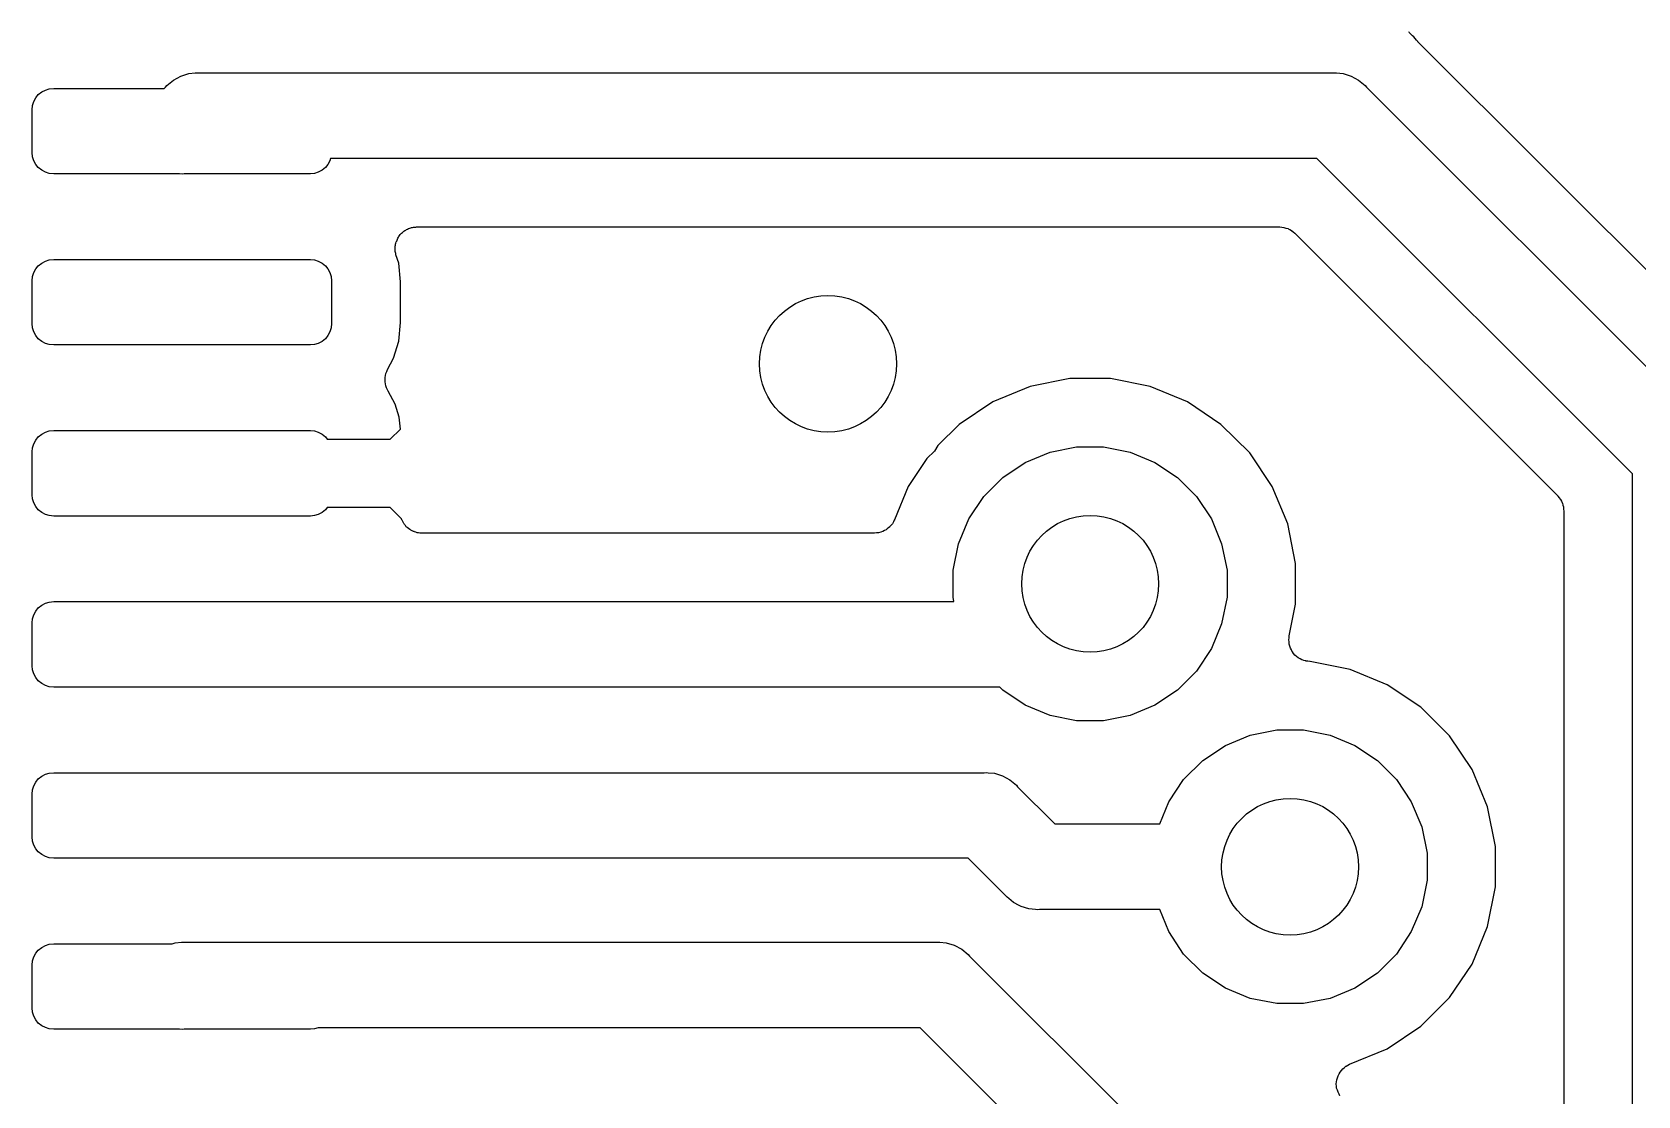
# Model space of a CAD drawing. Extents: x 113.2 to 188.8, y -123.8 to -78.2.
# Drawn here: x 159.4 to 164.091, y -93.47 to -90.361 of the extents above; entities that cross this region are included whole.
import ezdxf

# ---------------------------------------------------------------- set-up
doc = ezdxf.new("R2010")
doc.units = 0
doc.layers.add('BLACK', color=7, linetype='CONTINUOUS')

msp = doc.modelspace()

# ---------------------------------------------------------------- linework, layer by layer
at = {"layer": 'BLACK', "linetype": 'CONTINUOUS'}
for p, q in [((163.423, -90.3621), (163.422, -90.3596)), ((163.426, -90.3644), (163.423, -90.3621)), ((163.428, -90.3668), (163.426, -90.3644)), ((163.43, -90.3687), (163.428, -90.3668)), ((163.432, -90.3709), (163.43, -90.3687)), ((163.433, -90.3714), (163.432, -90.3709)), ((163.436, -90.3741), (163.433, -90.3714)), ((163.444, -90.3841), (163.436, -90.3741)), ((163.446, -90.386), (163.444, -90.3841)), ((163.448, -90.388), (163.446, -90.386)), ((163.448, -90.3887), (163.448, -90.388)), ((164.246, -91.1861), (163.448, -90.3887)), ((159.813, -90.5006), (159.834, -90.489)), ((159.834, -90.489), (159.858, -90.4818)), ((159.858, -90.4818), (159.876, -90.48)), ((159.876, -90.48), (159.882, -90.4794)), ((159.876, -90.48), (159.876, -90.48)), ((159.882, -90.4794), (159.889, -90.48)), ((159.889, -90.48), (163.199, -90.48)), ((163.199, -90.48), (163.205, -90.4794)), ((163.205, -90.4794), (163.211, -90.48)), ((163.211, -90.48), (163.211, -90.48)), ((163.211, -90.48), (163.23, -90.4818)), ((163.23, -90.4818), (163.253, -90.489)), ((163.253, -90.489), (163.275, -90.5006)), ((159.418, -90.5433), (159.428, -90.5355)), ((159.428, -90.5355), (159.439, -90.5298)), ((159.439, -90.5298), (159.45, -90.5262)), ((159.45, -90.5262), (159.463, -90.525)), ((159.463, -90.525), (159.786, -90.525)), ((159.786, -90.525), (159.79, -90.521)), ((159.79, -90.521), (159.794, -90.5162)), ((159.794, -90.5162), (159.813, -90.5006)), ((163.275, -90.5006), (163.294, -90.5162)), ((163.294, -90.5162), (163.298, -90.521)), ((163.298, -90.521), (164.284, -91.5073)), ((159.4, -90.5875), (159.401, -90.5753)), ((159.401, -90.5753), (159.405, -90.5636)), ((159.405, -90.5636), (159.411, -90.5528)), ((159.411, -90.5528), (159.418, -90.5433)), ((159.4, -90.7125), (159.4, -90.5875)), ((159.401, -90.7247), (159.4, -90.7125)), ((159.405, -90.7364), (159.401, -90.7247)), ((159.411, -90.7472), (159.405, -90.7364)), ((159.418, -90.7567), (159.411, -90.7472)), ((159.428, -90.7645), (159.418, -90.7567)), ((159.439, -90.7702), (159.428, -90.7645)), ((159.45, -90.7738), (159.439, -90.7702)), ((160.236, -90.7702), (160.225, -90.7738)), ((160.247, -90.7645), (160.236, -90.7702)), ((160.257, -90.7567), (160.247, -90.7645)), ((160.264, -90.7472), (160.257, -90.7567)), ((160.27, -90.7364), (160.264, -90.7472)), ((160.272, -90.73), (160.27, -90.7364)), ((163.153, -90.73), (160.272, -90.73)), ((164.075, -91.6518), (163.153, -90.73)), ((159.463, -90.775), (159.45, -90.7738)), ((159.831, -90.775), (159.463, -90.775)), ((159.838, -90.7756), (159.831, -90.775)), ((159.844, -90.775), (159.838, -90.7756)), ((160.213, -90.775), (159.844, -90.775)), ((160.225, -90.7738), (160.213, -90.775)), ((160.47, -90.9603), (160.471, -90.9577)), ((160.471, -90.9577), (160.473, -90.9552)), ((160.473, -90.9552), (160.475, -90.9525)), ((160.475, -90.9525), (160.477, -90.9505)), ((160.477, -90.9505), (160.479, -90.9483)), ((160.479, -90.9483), (160.482, -90.9462)), ((160.482, -90.9462), (160.484, -90.9439)), ((160.484, -90.9439), (160.486, -90.9423)), ((160.486, -90.9423), (160.489, -90.9405)), ((160.489, -90.9405), (160.492, -90.939)), ((160.492, -90.939), (160.494, -90.9372)), ((160.494, -90.9372), (160.497, -90.9361)), ((160.497, -90.9361), (160.5, -90.9348)), ((160.5, -90.9348), (160.503, -90.9338)), ((160.503, -90.9338), (160.506, -90.9326)), ((160.506, -90.9326), (160.508, -90.932)), ((160.508, -90.932), (160.511, -90.9312)), ((160.511, -90.9312), (160.514, -90.9309)), ((160.514, -90.9309), (160.518, -90.9303)), ((160.518, -90.9303), (160.521, -90.9303)), ((160.521, -90.9303), (160.523, -90.93)), ((160.523, -90.93), (163.044, -90.93)), ((163.044, -90.93), (163.045, -90.93)), ((163.045, -90.93), (163.045, -90.93)), ((163.045, -90.93), (163.045, -90.93)), ((163.045, -90.93), (163.045, -90.93)), ((163.045, -90.93), (163.051, -90.9307)), ((163.051, -90.9307), (163.057, -90.9312)), ((163.057, -90.9312), (163.057, -90.9313)), ((163.057, -90.9313), (163.057, -90.9314)), ((163.057, -90.9314), (163.063, -90.9331)), ((163.063, -90.9331), (163.069, -90.9348)), ((163.069, -90.9348), (163.069, -90.935)), ((163.069, -90.935), (163.069, -90.9351)), ((163.069, -90.9351), (163.074, -90.9379)), ((163.074, -90.9379), (163.079, -90.9406)), ((163.079, -90.9406), (163.08, -90.9408)), ((163.08, -90.9408), (163.08, -90.941)), ((163.08, -90.941), (163.084, -90.9447)), ((163.084, -90.9447), (163.089, -90.9484)), ((163.089, -90.9484), (163.857, -91.7162)), ((160.461, -90.9859), (160.462, -90.9831)), ((160.461, -90.9892), (160.461, -90.9859)), ((160.461, -90.9924), (160.461, -90.9892)), ((160.461, -90.9953), (160.461, -90.9924)), ((160.461, -90.9982), (160.461, -90.9953)), ((160.461, -91.0014), (160.461, -90.9982)), ((160.462, -91.0046), (160.461, -91.0014)), ((160.462, -90.9802), (160.463, -90.9771)), ((160.462, -90.9831), (160.462, -90.9802)), ((160.463, -91.0074), (160.462, -91.0046)), ((160.463, -90.9771), (160.464, -90.9739)), ((160.464, -90.9739), (160.465, -90.9713)), ((160.465, -90.9713), (160.466, -90.9685)), ((160.466, -90.9685), (160.467, -90.9656)), ((160.467, -90.9656), (160.468, -90.9627)), ((160.468, -90.9627), (160.47, -90.9603)), ((159.411, -91.0528), (159.418, -91.0433)), ((159.418, -91.0433), (159.428, -91.0355)), ((159.428, -91.0355), (159.439, -91.0298)), ((159.439, -91.0298), (159.45, -91.0262)), ((159.45, -91.0262), (159.463, -91.025)), ((159.463, -91.025), (160.213, -91.025)), ((160.213, -91.025), (160.225, -91.0262)), ((160.225, -91.0262), (160.236, -91.0298)), ((160.236, -91.0298), (160.247, -91.0355)), ((160.247, -91.0355), (160.257, -91.0433)), ((160.257, -91.0433), (160.264, -91.0528)), ((160.463, -91.0103), (160.463, -91.0074)), ((160.463, -91.0111), (160.463, -91.0103)), ((160.471, -91.0361), (160.463, -91.0111)), ((160.476, -91.0906), (160.471, -91.0361)), ((159.4, -91.0875), (159.401, -91.0753)), ((159.4, -91.2125), (159.4, -91.0875)), ((159.401, -91.0753), (159.405, -91.0636)), ((159.405, -91.0636), (159.411, -91.0528)), ((160.264, -91.0528), (160.27, -91.0636)), ((160.27, -91.0636), (160.274, -91.0753)), ((160.274, -91.0753), (160.275, -91.0875)), ((160.275, -91.0875), (160.275, -91.2125)), ((160.476, -91.2094), (160.476, -91.0906)), ((159.401, -91.2247), (159.4, -91.2125)), ((159.405, -91.2364), (159.401, -91.2247)), ((159.411, -91.2472), (159.405, -91.2364)), ((160.27, -91.2364), (160.264, -91.2472)), ((160.274, -91.2247), (160.27, -91.2364)), ((160.275, -91.2125), (160.274, -91.2247)), ((160.471, -91.2639), (160.476, -91.2094)), ((159.418, -91.2567), (159.411, -91.2472)), ((159.428, -91.2645), (159.418, -91.2567)), ((159.439, -91.2702), (159.428, -91.2645)), ((159.45, -91.2738), (159.439, -91.2702)), ((159.463, -91.275), (159.45, -91.2738)), ((160.213, -91.275), (159.463, -91.275)), ((160.225, -91.2738), (160.213, -91.275)), ((160.236, -91.2702), (160.225, -91.2738)), ((160.247, -91.2645), (160.236, -91.2702)), ((160.257, -91.2567), (160.247, -91.2645)), ((160.264, -91.2472), (160.257, -91.2567)), ((160.456, -91.3133), (160.471, -91.2639)), ((160.438, -91.3471), (160.456, -91.3133)), ((160.431, -91.3699), (160.432, -91.3642)), ((160.431, -91.3701), (160.431, -91.3699)), ((160.431, -91.3704), (160.431, -91.3701)), ((160.431, -91.3762), (160.431, -91.3704)), ((160.431, -91.3821), (160.431, -91.3762)), ((160.432, -91.3642), (160.433, -91.3584)), ((160.433, -91.3579), (160.436, -91.3525)), ((160.433, -91.3581), (160.433, -91.3579)), ((160.433, -91.3584), (160.433, -91.3581)), ((160.436, -91.3525), (160.438, -91.3471)), ((162.432, -91.373), (162.316, -91.3961)), ((162.55, -91.373), (162.432, -91.373)), ((162.666, -91.3961), (162.55, -91.373)), ((160.431, -91.3824), (160.431, -91.3821)), ((160.431, -91.3827), (160.431, -91.3824)), ((160.432, -91.3884), (160.431, -91.3827)), ((160.433, -91.3942), (160.432, -91.3884)), ((160.433, -91.3945), (160.433, -91.3942)), ((160.433, -91.3947), (160.433, -91.3945)), ((160.435, -91.4001), (160.433, -91.3947)), ((160.438, -91.4056), (160.435, -91.4001)), ((160.438, -91.4058), (160.438, -91.4056)), ((160.438, -91.4061), (160.438, -91.4058)), ((160.44, -91.4096), (160.438, -91.4061)), ((160.461, -91.4481), (160.44, -91.4096)), ((162.316, -91.3961), (162.207, -91.4413)), ((162.775, -91.4413), (162.666, -91.3961)), ((160.472, -91.4858), (160.461, -91.4481)), ((162.207, -91.4413), (162.108, -91.507)), ((162.873, -91.507), (162.775, -91.4413)), ((160.446, -91.55), (160.476, -91.5206)), ((160.476, -91.5206), (160.472, -91.4858)), ((162.108, -91.507), (162.046, -91.5689)), ((162.957, -91.5905), (162.873, -91.507)), ((159.401, -91.5753), (159.405, -91.5636)), ((159.405, -91.5636), (159.411, -91.5528)), ((159.411, -91.5528), (159.418, -91.5433)), ((159.418, -91.5433), (159.428, -91.5355)), ((159.428, -91.5355), (159.439, -91.5298)), ((159.439, -91.5298), (159.45, -91.5262)), ((159.45, -91.5262), (159.463, -91.525)), ((159.463, -91.525), (160.213, -91.525)), ((160.213, -91.525), (160.225, -91.5262)), ((160.225, -91.5262), (160.236, -91.5298)), ((160.236, -91.5298), (160.247, -91.5355)), ((160.247, -91.5355), (160.257, -91.5433)), ((160.257, -91.5433), (160.262, -91.55)), ((160.262, -91.55), (160.446, -91.55)), ((159.4, -91.5875), (159.401, -91.5753)), ((159.4, -91.7125), (159.4, -91.5875)), ((162.014, -91.6066), (161.959, -91.6888)), ((162.036, -91.585), (162.014, -91.6066)), ((162.046, -91.5689), (162.036, -91.585)), ((162.301, -91.6185), (162.374, -91.5884)), ((162.374, -91.5884), (162.451, -91.573)), ((162.451, -91.573), (162.53, -91.573)), ((162.53, -91.573), (162.608, -91.5884)), ((162.608, -91.5884), (162.68, -91.6185)), ((163.023, -91.6888), (162.957, -91.5905)), ((162.236, -91.6623), (162.301, -91.6185)), ((162.68, -91.6185), (162.746, -91.6623)), ((164.075, -94.3482), (164.075, -91.6518)), ((161.959, -91.6888), (161.919, -91.7862)), ((162.18, -91.718), (162.236, -91.6623)), ((162.746, -91.6623), (162.802, -91.718)), ((163.068, -91.798), (163.023, -91.6888)), ((159.401, -91.7247), (159.4, -91.7125)), ((159.405, -91.7364), (159.401, -91.7247)), ((159.411, -91.7472), (159.405, -91.7364)), ((159.418, -91.7567), (159.411, -91.7472)), ((160.262, -91.75), (160.257, -91.7567)), ((160.446, -91.75), (160.262, -91.75)), ((160.479, -91.7833), (160.446, -91.75)), ((162.136, -91.7835), (162.18, -91.718)), ((162.802, -91.718), (162.845, -91.7835)), ((163.857, -91.7162), (163.857, -91.7164)), ((163.857, -91.7164), (163.857, -91.7164)), ((163.857, -91.7164), (163.857, -91.7164)), ((163.857, -91.7164), (163.857, -91.7168)), ((163.857, -91.7168), (163.861, -91.7214)), ((163.861, -91.7214), (163.864, -91.7259)), ((163.864, -91.7259), (163.865, -91.7262)), ((163.865, -91.7262), (163.865, -91.7264)), ((163.865, -91.7264), (163.868, -91.7316)), ((163.868, -91.7316), (163.87, -91.7367)), ((163.87, -91.7367), (163.87, -91.737)), ((163.87, -91.737), (163.871, -91.7373)), ((163.871, -91.7373), (163.872, -91.7429)), ((163.872, -91.7429), (163.874, -91.7484)), ((163.874, -91.7484), (163.874, -91.7488)), ((163.874, -91.7488), (163.874, -91.7491)), ((163.874, -91.7491), (163.874, -91.7549)), ((163.874, -91.7549), (163.875, -91.7607)), ((159.428, -91.7645), (159.418, -91.7567)), ((159.439, -91.7702), (159.428, -91.7645)), ((159.45, -91.7738), (159.439, -91.7702)), ((159.463, -91.775), (159.45, -91.7738)), ((160.213, -91.775), (159.463, -91.775)), ((160.225, -91.7738), (160.213, -91.775)), ((160.236, -91.7702), (160.225, -91.7738)), ((160.247, -91.7645), (160.236, -91.7702)), ((160.257, -91.7567), (160.247, -91.7645)), ((160.48, -91.7857), (160.479, -91.7833)), ((160.481, -91.7875), (160.48, -91.7857)), ((160.482, -91.7894), (160.481, -91.7875)), ((160.484, -91.7929), (160.482, -91.7894)), ((160.486, -91.7966), (160.484, -91.7929)), ((160.487, -91.7981), (160.486, -91.7966)), ((160.488, -91.7999), (160.487, -91.7981)), ((160.491, -91.8029), (160.488, -91.7999)), ((161.909, -91.8023), (161.905, -91.8067)), ((161.913, -91.7977), (161.909, -91.8023)), ((161.916, -91.7922), (161.913, -91.7973)), ((161.913, -91.7973), (161.913, -91.7975)), ((161.913, -91.7975), (161.913, -91.7977)), ((161.918, -91.787), (161.916, -91.7922)), ((161.919, -91.7865), (161.918, -91.787)), ((161.919, -91.7862), (161.919, -91.7865)), ((161.919, -91.7865), (161.919, -91.7865)), ((161.919, -91.7865), (161.919, -91.7865)), ((162.106, -91.8563), (162.136, -91.7835)), ((162.845, -91.7835), (162.875, -91.8563)), ((163.091, -91.9139), (163.068, -91.798)), ((163.875, -91.7607), (163.875, -94.2393)), ((160.493, -91.8061), (160.491, -91.8029)), ((160.495, -91.8074), (160.493, -91.8061)), ((160.496, -91.8089), (160.495, -91.8074)), ((160.5, -91.8114), (160.496, -91.8089)), ((160.503, -91.814), (160.5, -91.8114)), ((160.505, -91.815), (160.503, -91.814)), ((160.506, -91.8162), (160.505, -91.815)), ((160.51, -91.8179), (160.506, -91.8162)), ((160.514, -91.8199), (160.51, -91.8179)), ((160.516, -91.8205), (160.514, -91.8199)), ((160.517, -91.8214), (160.516, -91.8205)), ((160.521, -91.8224), (160.517, -91.8214)), ((160.525, -91.8236), (160.521, -91.8224)), ((160.527, -91.8239), (160.525, -91.8236)), ((160.529, -91.8243), (160.527, -91.8239)), ((160.533, -91.8245), (160.529, -91.8243)), ((160.538, -91.825), (160.533, -91.8245)), ((161.861, -91.825), (160.538, -91.825)), ((160.538, -91.825), (160.538, -91.825)), ((161.867, -91.8244), (161.861, -91.825)), ((161.872, -91.8239), (161.867, -91.8244)), ((161.873, -91.8238), (161.872, -91.8239)), ((161.879, -91.8221), (161.873, -91.8238)), ((161.873, -91.8238), (161.873, -91.8238)), ((161.884, -91.8205), (161.879, -91.8221)), ((161.885, -91.8203), (161.884, -91.8203)), ((161.884, -91.8203), (161.884, -91.8205)), ((161.89, -91.8175), (161.885, -91.8203)), ((161.895, -91.8148), (161.89, -91.8175)), ((161.896, -91.8145), (161.895, -91.8146)), ((161.895, -91.8146), (161.895, -91.8148)), ((161.9, -91.8108), (161.896, -91.8145)), ((161.905, -91.8071), (161.9, -91.8108)), ((161.905, -91.8067), (161.905, -91.8069)), ((161.905, -91.8069), (161.905, -91.8071)), ((162.091, -91.9336), (162.106, -91.8563)), ((162.875, -91.8563), (162.891, -91.9336)), ((162.091, -92.0124), (162.091, -91.9336)), ((162.891, -91.9336), (162.891, -92.0124)), ((163.091, -92.0321), (163.091, -91.9139)), ((159.418, -92.0433), (159.428, -92.0355)), ((159.428, -92.0355), (159.439, -92.0298)), ((159.439, -92.0298), (159.45, -92.0262)), ((159.45, -92.0262), (159.463, -92.025)), ((159.463, -92.025), (162.093, -92.025)), ((162.093, -92.025), (162.091, -92.0124)), ((162.891, -92.0124), (162.875, -92.0897)), ((163.072, -92.1249), (163.091, -92.0321)), ((159.4, -92.0875), (159.401, -92.0753)), ((159.401, -92.0753), (159.405, -92.0636)), ((159.405, -92.0636), (159.411, -92.0528)), ((159.411, -92.0528), (159.418, -92.0433)), ((159.4, -92.2125), (159.4, -92.0875)), ((162.875, -92.0897), (162.845, -92.1625)), ((163.071, -92.1367), (163.072, -92.1308)), ((163.072, -92.1308), (163.072, -92.1249)), ((162.845, -92.1625), (162.802, -92.228)), ((163.071, -92.1369), (163.071, -92.1367)), ((163.071, -92.1371), (163.071, -92.1369)), ((163.072, -92.1429), (163.071, -92.1371)), ((163.072, -92.1489), (163.072, -92.1429)), ((163.072, -92.1491), (163.072, -92.1489)), ((163.072, -92.1493), (163.072, -92.1491)), ((163.074, -92.155), (163.072, -92.1493)), ((163.076, -92.1607), (163.074, -92.155)), ((163.076, -92.1609), (163.076, -92.1607)), ((163.076, -92.161), (163.076, -92.1609)), ((163.079, -92.1663), (163.076, -92.161)), ((163.081, -92.1716), (163.079, -92.1663)), ((163.082, -92.1717), (163.081, -92.1716)), ((163.082, -92.1719), (163.082, -92.1717)), ((163.085, -92.1764), (163.082, -92.1719)), ((163.089, -92.1811), (163.085, -92.1764)), ((159.401, -92.2247), (159.4, -92.2125)), ((159.405, -92.2364), (159.401, -92.2247)), ((163.089, -92.1812), (163.089, -92.1811)), ((163.089, -92.1814), (163.089, -92.1812)), ((163.094, -92.1852), (163.089, -92.1814)), ((163.099, -92.189), (163.094, -92.1852)), ((163.099, -92.1891), (163.099, -92.189)), ((163.099, -92.1892), (163.099, -92.1891)), ((163.104, -92.192), (163.099, -92.1892)), ((163.109, -92.1949), (163.104, -92.192)), ((163.109, -92.195), (163.109, -92.1949)), ((163.11, -92.1951), (163.109, -92.195)), ((163.115, -92.1968), (163.11, -92.1951)), ((163.121, -92.1986), (163.115, -92.1968)), ((163.121, -92.1987), (163.121, -92.1986)), ((163.121, -92.1986), (163.121, -92.1986)), ((163.127, -92.1993), (163.121, -92.1987)), ((163.133, -92.2), (163.127, -92.1993)), ((163.134, -92.2), (163.133, -92.2)), ((163.25, -92.2231), (163.134, -92.2)), ((163.134, -92.2), (163.134, -92.2)), ((163.134, -92.2), (163.134, -92.2)), ((163.134, -92.2), (163.134, -92.2)), ((163.134, -92.2), (163.134, -92.2)), ((163.359, -92.2683), (163.25, -92.2231)), ((159.411, -92.2472), (159.405, -92.2364)), ((159.418, -92.2567), (159.411, -92.2472)), ((159.428, -92.2645), (159.418, -92.2567)), ((159.439, -92.2702), (159.428, -92.2645)), ((159.45, -92.2738), (159.439, -92.2702)), ((162.802, -92.228), (162.746, -92.2837)), ((163.457, -92.334), (163.359, -92.2683)), ((159.463, -92.275), (159.45, -92.2738)), ((162.227, -92.275), (159.463, -92.275)), ((162.236, -92.2837), (162.227, -92.275)), ((162.301, -92.3275), (162.236, -92.2837)), ((162.746, -92.2837), (162.68, -92.3275)), ((162.374, -92.3576), (162.301, -92.3275)), ((162.451, -92.373), (162.374, -92.3576)), ((162.608, -92.3576), (162.53, -92.373)), ((162.68, -92.3275), (162.608, -92.3576)), ((163.541, -92.4175), (163.457, -92.334)), ((162.53, -92.373), (162.451, -92.373)), ((162.958, -92.4154), (163.036, -92.4)), ((163.036, -92.4), (163.114, -92.4)), ((163.114, -92.4), (163.192, -92.4154)), ((162.82, -92.4893), (162.886, -92.4455)), ((162.886, -92.4455), (162.958, -92.4154)), ((163.192, -92.4154), (163.264, -92.4455)), ((163.264, -92.4455), (163.33, -92.4893)), ((163.607, -92.5158), (163.541, -92.4175)), ((162.764, -92.545), (162.82, -92.4893)), ((163.33, -92.4893), (163.386, -92.545)), ((159.405, -92.5636), (159.411, -92.5528)), ((159.411, -92.5528), (159.418, -92.5433)), ((159.418, -92.5433), (159.428, -92.5355)), ((159.428, -92.5355), (159.439, -92.5298)), ((159.439, -92.5298), (159.45, -92.5262)), ((159.45, -92.5262), (159.463, -92.525)), ((159.463, -92.525), (162.181, -92.525)), ((162.181, -92.525), (162.187, -92.5244)), ((162.187, -92.5244), (162.193, -92.525)), ((162.193, -92.525), (162.193, -92.525)), ((162.193, -92.525), (162.211, -92.5268)), ((162.211, -92.5268), (162.235, -92.534)), ((162.235, -92.534), (162.256, -92.5456)), ((162.256, -92.5456), (162.276, -92.5612)), ((162.721, -92.6105), (162.764, -92.545)), ((163.386, -92.545), (163.429, -92.6105)), ((163.652, -92.625), (163.607, -92.5158)), ((159.4, -92.5875), (159.401, -92.5753)), ((159.4, -92.7125), (159.4, -92.5875)), ((159.401, -92.5753), (159.405, -92.5636)), ((162.276, -92.5612), (162.279, -92.566)), ((162.279, -92.566), (162.388, -92.675)), ((162.694, -92.675), (162.721, -92.6105)), ((163.429, -92.6105), (163.46, -92.6833)), ((163.675, -92.7409), (163.652, -92.625)), ((162.388, -92.675), (162.694, -92.675)), ((163.46, -92.6833), (163.475, -92.7606)), ((159.401, -92.7247), (159.4, -92.7125)), ((159.405, -92.7364), (159.401, -92.7247)), ((159.411, -92.7472), (159.405, -92.7364)), ((163.675, -92.8591), (163.675, -92.7409)), ((159.418, -92.7567), (159.411, -92.7472)), ((159.428, -92.7645), (159.418, -92.7567)), ((159.439, -92.7702), (159.428, -92.7645)), ((159.45, -92.7738), (159.439, -92.7702)), ((159.463, -92.775), (159.45, -92.7738)), ((162.135, -92.775), (159.463, -92.775)), ((162.244, -92.8841), (162.135, -92.775)), ((163.475, -92.7606), (163.475, -92.8394)), ((163.475, -92.8394), (163.46, -92.9167)), ((163.652, -92.975), (163.675, -92.8591)), ((162.248, -92.8888), (162.244, -92.8841)), ((162.253, -92.8927), (162.248, -92.8888)), ((162.267, -92.9044), (162.253, -92.8927)), ((162.284, -92.9135), (162.267, -92.9044)), ((162.289, -92.916), (162.284, -92.9135)), ((162.312, -92.9232), (162.289, -92.916)), ((162.331, -92.925), (162.312, -92.9232)), ((162.337, -92.9256), (162.331, -92.925)), ((162.331, -92.925), (162.331, -92.925)), ((162.343, -92.925), (162.337, -92.9256)), ((162.694, -92.925), (162.343, -92.925)), ((162.721, -92.9895), (162.694, -92.925)), ((163.46, -92.9167), (163.429, -92.9895)), ((163.607, -93.0842), (163.652, -92.975)), ((159.809, -93.025), (159.818, -93.0223)), ((159.818, -93.0223), (159.836, -93.0205)), ((159.836, -93.0205), (159.842, -93.0199)), ((159.836, -93.0205), (159.836, -93.0205)), ((159.842, -93.0199), (159.848, -93.0205)), ((159.848, -93.0205), (162.04, -93.0205)), ((162.04, -93.0205), (162.046, -93.0199)), ((162.046, -93.0199), (162.052, -93.0205)), ((162.052, -93.0205), (162.052, -93.0205)), ((162.052, -93.0205), (162.07, -93.0223)), ((162.07, -93.0223), (162.094, -93.0294)), ((162.764, -93.055), (162.721, -92.9895)), ((163.429, -92.9895), (163.386, -93.055)), ((159.401, -93.0753), (159.405, -93.0636)), ((159.405, -93.0636), (159.411, -93.0528)), ((159.411, -93.0528), (159.418, -93.0433)), ((159.418, -93.0433), (159.428, -93.0355)), ((159.428, -93.0355), (159.439, -93.0298)), ((159.439, -93.0298), (159.45, -93.0262)), ((159.45, -93.0262), (159.463, -93.025)), ((159.463, -93.025), (159.809, -93.025)), ((162.094, -93.0294), (162.116, -93.0411)), ((162.116, -93.0411), (162.135, -93.0567)), ((162.135, -93.0567), (162.138, -93.0614)), ((162.138, -93.0614), (162.619, -93.5419)), ((162.82, -93.1107), (162.764, -93.055)), ((163.386, -93.055), (163.33, -93.1107)), ((159.4, -93.0875), (159.401, -93.0753)), ((159.4, -93.2125), (159.4, -93.0875)), ((162.886, -93.1545), (162.82, -93.1107)), ((163.33, -93.1107), (163.264, -93.1545)), ((163.541, -93.1825), (163.607, -93.0842)), ((162.958, -93.1846), (162.886, -93.1545)), ((163.264, -93.1545), (163.192, -93.1846)), ((163.036, -93.2), (162.958, -93.1846)), ((163.114, -93.2), (163.036, -93.2)), ((163.192, -93.1846), (163.114, -93.2)), ((163.457, -93.266), (163.541, -93.1825)), ((159.401, -93.2247), (159.4, -93.2125)), ((159.405, -93.2364), (159.401, -93.2247)), ((159.411, -93.2472), (159.405, -93.2364)), ((159.418, -93.2567), (159.411, -93.2472)), ((159.428, -93.2645), (159.418, -93.2567)), ((159.439, -93.2702), (159.428, -93.2645)), ((159.45, -93.2738), (159.439, -93.2702)), ((159.463, -93.275), (159.45, -93.2738)), ((159.831, -93.275), (159.463, -93.275)), ((159.838, -93.2756), (159.831, -93.275)), ((159.844, -93.275), (159.838, -93.2756)), ((160.213, -93.275), (159.844, -93.275)), ((160.225, -93.2738), (160.213, -93.275)), ((160.236, -93.2705), (160.225, -93.2738)), ((161.994, -93.2705), (160.236, -93.2705)), ((162.442, -93.7186), (161.994, -93.2705)), ((163.359, -93.3317), (163.457, -93.266)), ((163.249, -93.3773), (163.359, -93.3317)), ((163.221, -93.4001), (163.225, -93.3955)), ((163.225, -93.3955), (163.229, -93.3909)), ((163.229, -93.3907), (163.234, -93.3869)), ((163.229, -93.3908), (163.229, -93.3907)), ((163.229, -93.3909), (163.229, -93.3908)), ((163.234, -93.3869), (163.238, -93.3831)), ((163.238, -93.383), (163.239, -93.3829)), ((163.238, -93.3831), (163.238, -93.383)), ((163.239, -93.3829), (163.244, -93.3802)), ((163.244, -93.3802), (163.249, -93.3773)), ((163.21, -93.4347), (163.211, -93.4287)), ((163.21, -93.4349), (163.21, -93.4347)), ((163.21, -93.4351), (163.21, -93.4349)), ((163.211, -93.441), (163.21, -93.4351)), ((163.211, -93.4287), (163.212, -93.4229)), ((163.211, -93.447), (163.211, -93.441)), ((163.212, -93.4226), (163.213, -93.4167)), ((163.212, -93.4227), (163.212, -93.4226)), ((163.212, -93.4229), (163.212, -93.4227)), ((163.213, -93.4167), (163.215, -93.4112)), ((163.215, -93.4108), (163.218, -93.4056)), ((163.215, -93.411), (163.215, -93.4108)), ((163.215, -93.4112), (163.215, -93.411)), ((163.218, -93.4056), (163.221, -93.4004)), ((163.221, -93.4002), (163.221, -93.4001)), ((163.221, -93.4004), (163.221, -93.4002)), ((163.211, -93.4471), (163.211, -93.447)), ((163.211, -93.4473), (163.211, -93.4471)), ((163.213, -93.453), (163.211, -93.4473)), ((163.215, -93.4587), (163.213, -93.453)), ((163.215, -93.4589), (163.215, -93.4587)), ((163.215, -93.4591), (163.215, -93.4589)), ((163.218, -93.4643), (163.215, -93.4591)), ((163.22, -93.4696), (163.218, -93.4643)), ((163.22, -93.4698), (163.22, -93.4696))]:
    msp.add_line(p, q, dxfattribs=at)
at = {"layer": 'BLACK'}
for centre in [(161.725, -91.33), (162.491, -91.973), (163.075, -92.8)]:
    msp.add_circle(centre, 0.2, dxfattribs=at)

doc.saveas('drawing.dxf')
